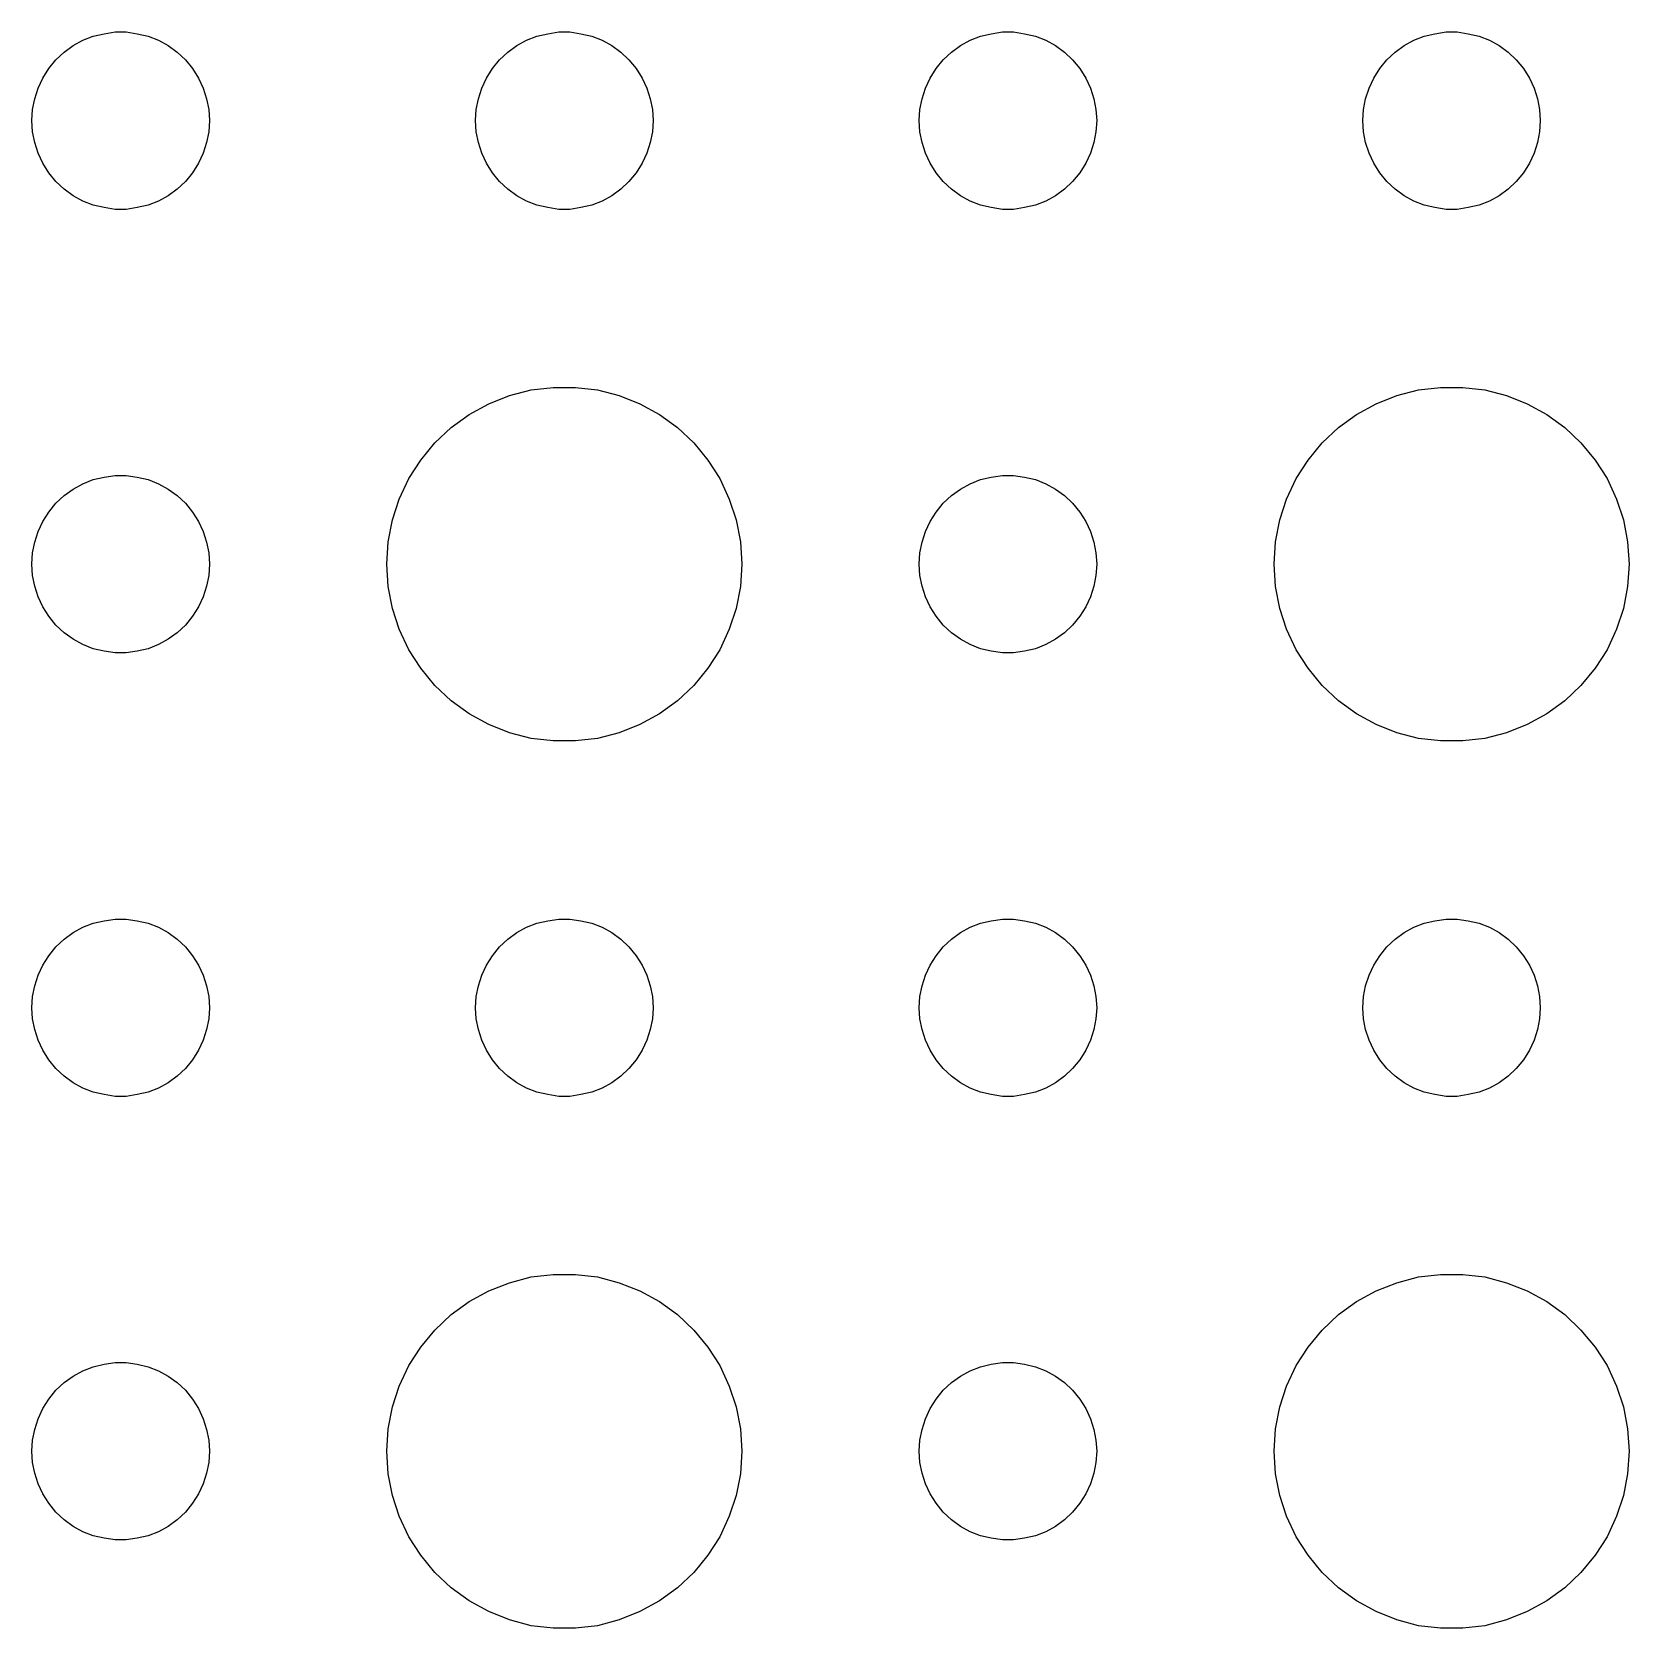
# Model space of a CAD drawing. Header units: metres. Extents: x -134 to 134, y 518 to 1078.
# Drawn here: x -31.5 to -4.5, y 1023.01 to 1050 of the extents above; entities that cross this region are included whole.
import ezdxf

# ---------------------------------------------------------------- set-up
doc = ezdxf.new("R2010")
doc.units = ezdxf.units.M

msp = doc.modelspace()

# ---------------------------------------------------------------- linework, layer by layer
for p, q in [((-30.9561, 1049.66), (-30.8037, 1049.77)), ((-30.8037, 1049.77), (-30.6387, 1049.86)), ((-30.6387, 1049.86), (-30.4635, 1049.93)), ((-30.4635, 1049.93), (-30.2811, 1049.97)), ((-30.2811, 1049.97), (-30.0942, 1050)), ((-30.0942, 1050), (-29.9058, 1050)), ((-29.9058, 1050), (-29.7189, 1049.97)), ((-29.7189, 1049.97), (-29.5365, 1049.93)), ((-29.5365, 1049.93), (-29.3613, 1049.86)), ((-29.3613, 1049.86), (-29.1963, 1049.77)), ((-29.1963, 1049.77), (-29.0439, 1049.66)), ((-23.4561, 1049.66), (-23.3037, 1049.77)), ((-23.3037, 1049.77), (-23.1387, 1049.86)), ((-23.1387, 1049.86), (-22.9635, 1049.93)), ((-22.9635, 1049.93), (-22.7811, 1049.97)), ((-22.7811, 1049.97), (-22.5942, 1050)), ((-22.5942, 1050), (-22.4058, 1050)), ((-22.4058, 1050), (-22.2189, 1049.97)), ((-22.2189, 1049.97), (-22.0365, 1049.93)), ((-22.0365, 1049.93), (-21.8613, 1049.86)), ((-21.8613, 1049.86), (-21.6963, 1049.77)), ((-21.6963, 1049.77), (-21.5439, 1049.66)), ((-15.9561, 1049.66), (-15.8037, 1049.77)), ((-15.8037, 1049.77), (-15.6387, 1049.86)), ((-15.6387, 1049.86), (-15.4635, 1049.93)), ((-15.4635, 1049.93), (-15.2811, 1049.97)), ((-15.2811, 1049.97), (-15.0942, 1050)), ((-15.0942, 1050), (-14.9058, 1050)), ((-14.9058, 1050), (-14.7189, 1049.97)), ((-14.7189, 1049.97), (-14.5365, 1049.93)), ((-14.5365, 1049.93), (-14.3613, 1049.86)), ((-14.3613, 1049.86), (-14.1963, 1049.77)), ((-14.1963, 1049.77), (-14.0439, 1049.66)), ((-8.45613, 1049.66), (-8.30373, 1049.77)), ((-8.30373, 1049.77), (-8.13866, 1049.86)), ((-8.13866, 1049.86), (-7.96352, 1049.93)), ((-7.96352, 1049.93), (-7.78107, 1049.97)), ((-7.78107, 1049.97), (-7.59418, 1050)), ((-7.59418, 1050), (-7.40581, 1050)), ((-7.40581, 1050), (-7.21892, 1049.97)), ((-7.21892, 1049.97), (-7.03647, 1049.93)), ((-7.03647, 1049.93), (-6.86133, 1049.86)), ((-6.86133, 1049.86), (-6.69626, 1049.77)), ((-6.69626, 1049.77), (-6.54385, 1049.66)), ((-31.2135, 1049.38), (-31.0934, 1049.53)), ((-31.0934, 1049.53), (-30.9561, 1049.66)), ((-29.0439, 1049.66), (-28.9065, 1049.53)), ((-28.9065, 1049.53), (-28.7865, 1049.38)), ((-23.7135, 1049.38), (-23.5934, 1049.53)), ((-23.5934, 1049.53), (-23.4561, 1049.66)), ((-21.5439, 1049.66), (-21.4065, 1049.53)), ((-21.4065, 1049.53), (-21.2865, 1049.38)), ((-16.2135, 1049.38), (-16.0934, 1049.53)), ((-16.0934, 1049.53), (-15.9561, 1049.66)), ((-14.0439, 1049.66), (-13.9065, 1049.53)), ((-13.9065, 1049.53), (-13.7865, 1049.38)), ((-8.71352, 1049.38), (-8.59344, 1049.53)), ((-8.59344, 1049.53), (-8.45613, 1049.66)), ((-6.54385, 1049.66), (-6.40654, 1049.53)), ((-6.40654, 1049.53), (-6.28647, 1049.38)), ((-31.3947, 1049.05), (-31.3145, 1049.22)), ((-31.3145, 1049.22), (-31.2135, 1049.38)), ((-28.7865, 1049.38), (-28.6855, 1049.22)), ((-28.6855, 1049.22), (-28.6053, 1049.05)), ((-23.8947, 1049.05), (-23.8145, 1049.22)), ((-23.8145, 1049.22), (-23.7135, 1049.38)), ((-21.2865, 1049.38), (-21.1855, 1049.22)), ((-21.1855, 1049.22), (-21.1053, 1049.05)), ((-16.3947, 1049.05), (-16.3145, 1049.22)), ((-16.3145, 1049.22), (-16.2135, 1049.38)), ((-13.7865, 1049.38), (-13.6855, 1049.22)), ((-13.6855, 1049.22), (-13.6053, 1049.05)), ((-8.89465, 1049.05), (-8.81445, 1049.22)), ((-8.81445, 1049.22), (-8.71352, 1049.38)), ((-6.28647, 1049.38), (-6.18553, 1049.22)), ((-6.18553, 1049.22), (-6.10533, 1049.05)), ((-31.4529, 1048.87), (-31.3947, 1049.05)), ((-28.6053, 1049.05), (-28.5471, 1048.87)), ((-23.9529, 1048.87), (-23.8947, 1049.05)), ((-21.1053, 1049.05), (-21.0471, 1048.87)), ((-16.4529, 1048.87), (-16.3947, 1049.05)), ((-13.6053, 1049.05), (-13.5471, 1048.87)), ((-8.95287, 1048.87), (-8.89465, 1049.05)), ((-6.10533, 1049.05), (-6.04712, 1048.87)), ((-31.5, 1048.5), (-31.4882, 1048.69)), ((-31.4882, 1048.69), (-31.4529, 1048.87)), ((-28.5471, 1048.87), (-28.5118, 1048.69)), ((-28.5118, 1048.69), (-28.5, 1048.5)), ((-24, 1048.5), (-23.9882, 1048.69)), ((-23.9882, 1048.69), (-23.9529, 1048.87)), ((-21.0471, 1048.87), (-21.0118, 1048.69)), ((-21.0118, 1048.69), (-21, 1048.5)), ((-16.5, 1048.5), (-16.4882, 1048.69)), ((-16.4882, 1048.69), (-16.4529, 1048.87)), ((-13.5471, 1048.87), (-13.5118, 1048.69)), ((-13.5118, 1048.69), (-13.5, 1048.5)), ((-9, 1048.5), (-8.98816, 1048.69)), ((-8.98816, 1048.69), (-8.95287, 1048.87)), ((-6.04712, 1048.87), (-6.01183, 1048.69)), ((-6.01183, 1048.69), (-6, 1048.5)), ((-31.4882, 1048.31), (-31.5, 1048.5)), ((-28.5, 1048.5), (-28.5118, 1048.31)), ((-23.9882, 1048.31), (-24, 1048.5)), ((-21, 1048.5), (-21.0118, 1048.31)), ((-16.4882, 1048.31), (-16.5, 1048.5)), ((-13.5, 1048.5), (-13.5118, 1048.31)), ((-8.98816, 1048.31), (-9, 1048.5)), ((-6, 1048.5), (-6.01183, 1048.31)), ((-31.4529, 1048.13), (-31.4882, 1048.31)), ((-28.5118, 1048.31), (-28.5471, 1048.13)), ((-23.9529, 1048.13), (-23.9882, 1048.31)), ((-21.0118, 1048.31), (-21.0471, 1048.13)), ((-16.4529, 1048.13), (-16.4882, 1048.31)), ((-13.5118, 1048.31), (-13.5471, 1048.13)), ((-8.95287, 1048.13), (-8.98816, 1048.31)), ((-6.01183, 1048.31), (-6.04712, 1048.13)), ((-31.3947, 1047.95), (-31.4529, 1048.13)), ((-31.3145, 1047.78), (-31.3947, 1047.95)), ((-28.6053, 1047.95), (-28.6855, 1047.78)), ((-28.5471, 1048.13), (-28.6053, 1047.95)), ((-23.8947, 1047.95), (-23.9529, 1048.13)), ((-23.8145, 1047.78), (-23.8947, 1047.95)), ((-21.1053, 1047.95), (-21.1855, 1047.78)), ((-21.0471, 1048.13), (-21.1053, 1047.95)), ((-16.3947, 1047.95), (-16.4529, 1048.13)), ((-16.3145, 1047.78), (-16.3947, 1047.95)), ((-13.6053, 1047.95), (-13.6855, 1047.78)), ((-13.5471, 1048.13), (-13.6053, 1047.95)), ((-8.89465, 1047.95), (-8.95287, 1048.13)), ((-8.81445, 1047.78), (-8.89465, 1047.95)), ((-6.10533, 1047.95), (-6.18553, 1047.78)), ((-6.04712, 1048.13), (-6.10533, 1047.95)), ((-31.2135, 1047.62), (-31.3145, 1047.78)), ((-31.0934, 1047.47), (-31.2135, 1047.62)), ((-28.7865, 1047.62), (-28.9065, 1047.47)), ((-28.6855, 1047.78), (-28.7865, 1047.62)), ((-23.7135, 1047.62), (-23.8145, 1047.78)), ((-23.5934, 1047.47), (-23.7135, 1047.62)), ((-21.2865, 1047.62), (-21.4065, 1047.47)), ((-21.1855, 1047.78), (-21.2865, 1047.62)), ((-16.2135, 1047.62), (-16.3145, 1047.78)), ((-16.0934, 1047.47), (-16.2135, 1047.62)), ((-13.7865, 1047.62), (-13.9065, 1047.47)), ((-13.6855, 1047.78), (-13.7865, 1047.62)), ((-8.71352, 1047.62), (-8.81445, 1047.78)), ((-8.59344, 1047.47), (-8.71352, 1047.62)), ((-6.28647, 1047.62), (-6.40654, 1047.47)), ((-6.18553, 1047.78), (-6.28647, 1047.62)), ((-30.9561, 1047.34), (-31.0934, 1047.47)), ((-30.8037, 1047.23), (-30.9561, 1047.34)), ((-29.0439, 1047.34), (-29.1963, 1047.23)), ((-28.9065, 1047.47), (-29.0439, 1047.34)), ((-23.4561, 1047.34), (-23.5934, 1047.47)), ((-23.3037, 1047.23), (-23.4561, 1047.34)), ((-21.5439, 1047.34), (-21.6963, 1047.23)), ((-21.4065, 1047.47), (-21.5439, 1047.34)), ((-15.9561, 1047.34), (-16.0934, 1047.47)), ((-15.8037, 1047.23), (-15.9561, 1047.34)), ((-14.0439, 1047.34), (-14.1963, 1047.23)), ((-13.9065, 1047.47), (-14.0439, 1047.34)), ((-8.45613, 1047.34), (-8.59344, 1047.47)), ((-8.30373, 1047.23), (-8.45613, 1047.34)), ((-6.54385, 1047.34), (-6.69626, 1047.23)), ((-6.40654, 1047.47), (-6.54385, 1047.34)), ((-30.6387, 1047.14), (-30.8037, 1047.23)), ((-30.4635, 1047.07), (-30.6387, 1047.14)), ((-30.2811, 1047.03), (-30.4635, 1047.07)), ((-29.5365, 1047.07), (-29.7189, 1047.03)), ((-29.3613, 1047.14), (-29.5365, 1047.07)), ((-29.1963, 1047.23), (-29.3613, 1047.14)), ((-23.1387, 1047.14), (-23.3037, 1047.23)), ((-22.9635, 1047.07), (-23.1387, 1047.14)), ((-22.7811, 1047.03), (-22.9635, 1047.07)), ((-22.0365, 1047.07), (-22.2189, 1047.03)), ((-21.8613, 1047.14), (-22.0365, 1047.07)), ((-21.6963, 1047.23), (-21.8613, 1047.14)), ((-15.6387, 1047.14), (-15.8037, 1047.23)), ((-15.4635, 1047.07), (-15.6387, 1047.14)), ((-15.2811, 1047.03), (-15.4635, 1047.07)), ((-14.5365, 1047.07), (-14.7189, 1047.03)), ((-14.3613, 1047.14), (-14.5365, 1047.07)), ((-14.1963, 1047.23), (-14.3613, 1047.14)), ((-8.13866, 1047.14), (-8.30373, 1047.23)), ((-7.96352, 1047.07), (-8.13866, 1047.14)), ((-7.78107, 1047.03), (-7.96352, 1047.07)), ((-7.03647, 1047.07), (-7.21892, 1047.03)), ((-6.86133, 1047.14), (-7.03647, 1047.07)), ((-6.69626, 1047.23), (-6.86133, 1047.14)), ((-30.0942, 1047), (-30.2811, 1047.03)), ((-29.9058, 1047), (-30.0942, 1047)), ((-29.7189, 1047.03), (-29.9058, 1047)), ((-22.5942, 1047), (-22.7811, 1047.03)), ((-22.4058, 1047), (-22.5942, 1047)), ((-22.2189, 1047.03), (-22.4058, 1047)), ((-15.0942, 1047), (-15.2811, 1047.03)), ((-14.9058, 1047), (-15.0942, 1047)), ((-14.7189, 1047.03), (-14.9058, 1047)), ((-7.59418, 1047), (-7.78107, 1047.03)), ((-7.40581, 1047), (-7.59418, 1047)), ((-7.21892, 1047.03), (-7.40581, 1047)), ((-23.7773, 1043.71), (-23.427, 1043.85)), ((-23.427, 1043.85), (-23.0621, 1043.95)), ((-23.0621, 1043.95), (-22.6884, 1043.99)), ((-22.6884, 1043.99), (-22.3116, 1043.99)), ((-22.3116, 1043.99), (-21.9379, 1043.95)), ((-21.9379, 1043.95), (-21.5729, 1043.85)), ((-21.5729, 1043.85), (-21.2227, 1043.71)), ((-8.77733, 1043.71), (-8.42705, 1043.85)), ((-8.42705, 1043.85), (-8.06213, 1043.95)), ((-8.06213, 1043.95), (-7.68837, 1043.99)), ((-7.68837, 1043.99), (-7.31161, 1043.99)), ((-7.31161, 1043.99), (-6.93785, 1043.95)), ((-6.93785, 1043.95), (-6.57294, 1043.85)), ((-6.57294, 1043.85), (-6.22266, 1043.71)), ((-24.1075, 1043.53), (-23.7773, 1043.71)), ((-21.2227, 1043.71), (-20.8925, 1043.53)), ((-9.10747, 1043.53), (-8.77733, 1043.71)), ((-6.22266, 1043.71), (-5.89252, 1043.53)), ((-24.6869, 1043.05), (-24.4123, 1043.31)), ((-24.4123, 1043.31), (-24.1075, 1043.53)), ((-20.8925, 1043.53), (-20.5877, 1043.31)), ((-20.5877, 1043.31), (-20.3131, 1043.05)), ((-9.6869, 1043.05), (-9.41226, 1043.31)), ((-9.41226, 1043.31), (-9.10747, 1043.53)), ((-5.89252, 1043.53), (-5.58772, 1043.31)), ((-5.58772, 1043.31), (-5.31308, 1043.05)), ((-24.927, 1042.76), (-24.6869, 1043.05)), ((-20.3131, 1043.05), (-20.0729, 1042.76)), ((-9.92705, 1042.76), (-9.6869, 1043.05)), ((-5.31308, 1043.05), (-5.07294, 1042.76)), ((-25.1289, 1042.45), (-24.927, 1042.76)), ((-20.0729, 1042.76), (-19.8711, 1042.45)), ((-10.1289, 1042.45), (-9.92705, 1042.76)), ((-5.07294, 1042.76), (-4.87108, 1042.45)), ((-30.4635, 1042.43), (-30.2811, 1042.47)), ((-30.2811, 1042.47), (-30.0942, 1042.5)), ((-30.0942, 1042.5), (-29.9058, 1042.5)), ((-29.9058, 1042.5), (-29.7189, 1042.47)), ((-29.7189, 1042.47), (-29.5365, 1042.43)), ((-15.4635, 1042.43), (-15.2811, 1042.47)), ((-15.2811, 1042.47), (-15.0942, 1042.5)), ((-15.0942, 1042.5), (-14.9058, 1042.5)), ((-14.9058, 1042.5), (-14.7189, 1042.47)), ((-14.7189, 1042.47), (-14.5365, 1042.43)), ((-30.9561, 1042.16), (-30.8037, 1042.27)), ((-30.8037, 1042.27), (-30.6387, 1042.36)), ((-30.6387, 1042.36), (-30.4635, 1042.43)), ((-29.5365, 1042.43), (-29.3613, 1042.36)), ((-29.3613, 1042.36), (-29.1963, 1042.27)), ((-29.1963, 1042.27), (-29.0439, 1042.16)), ((-25.2893, 1042.1), (-25.1289, 1042.45)), ((-19.8711, 1042.45), (-19.7107, 1042.1)), ((-15.9561, 1042.16), (-15.8037, 1042.27)), ((-15.8037, 1042.27), (-15.6387, 1042.36)), ((-15.6387, 1042.36), (-15.4635, 1042.43)), ((-14.5365, 1042.43), (-14.3613, 1042.36)), ((-14.3613, 1042.36), (-14.1963, 1042.27)), ((-14.1963, 1042.27), (-14.0439, 1042.16)), ((-10.2893, 1042.1), (-10.1289, 1042.45)), ((-4.87108, 1042.45), (-4.71066, 1042.1)), ((-31.2135, 1041.88), (-31.0934, 1042.03)), ((-31.0934, 1042.03), (-30.9561, 1042.16)), ((-29.0439, 1042.16), (-28.9065, 1042.03)), ((-28.9065, 1042.03), (-28.7865, 1041.88)), ((-25.4057, 1041.75), (-25.2893, 1042.1)), ((-19.7107, 1042.1), (-19.5942, 1041.75)), ((-16.2135, 1041.88), (-16.0934, 1042.03)), ((-16.0934, 1042.03), (-15.9561, 1042.16)), ((-14.0439, 1042.16), (-13.9065, 1042.03)), ((-13.9065, 1042.03), (-13.7865, 1041.88)), ((-10.4057, 1041.75), (-10.2893, 1042.1)), ((-4.71066, 1042.1), (-4.59424, 1041.75)), ((-31.3947, 1041.55), (-31.3145, 1041.72)), ((-31.3145, 1041.72), (-31.2135, 1041.88)), ((-28.7865, 1041.88), (-28.6855, 1041.72)), ((-28.6855, 1041.72), (-28.6053, 1041.55)), ((-25.4763, 1041.38), (-25.4057, 1041.75)), ((-19.5942, 1041.75), (-19.5237, 1041.38)), ((-16.3947, 1041.55), (-16.3145, 1041.72)), ((-16.3145, 1041.72), (-16.2135, 1041.88)), ((-13.7865, 1041.88), (-13.6855, 1041.72)), ((-13.6855, 1041.72), (-13.6053, 1041.55)), ((-10.4763, 1041.38), (-10.4057, 1041.75)), ((-4.59424, 1041.75), (-4.52365, 1041.38)), ((-31.4529, 1041.37), (-31.3947, 1041.55)), ((-28.6053, 1041.55), (-28.5471, 1041.37)), ((-16.4529, 1041.37), (-16.3947, 1041.55)), ((-13.6053, 1041.55), (-13.5471, 1041.37)), ((-31.5, 1041), (-31.4882, 1041.19)), ((-31.4882, 1041.19), (-31.4529, 1041.37)), ((-28.5471, 1041.37), (-28.5118, 1041.19)), ((-28.5118, 1041.19), (-28.5, 1041)), ((-25.5, 1041), (-25.4763, 1041.38)), ((-19.5237, 1041.38), (-19.5, 1041)), ((-16.5, 1041), (-16.4882, 1041.19)), ((-16.4882, 1041.19), (-16.4529, 1041.37)), ((-13.5471, 1041.37), (-13.5118, 1041.19)), ((-13.5118, 1041.19), (-13.5, 1041)), ((-10.5, 1041), (-10.4763, 1041.38)), ((-4.52365, 1041.38), (-4.5, 1041)), ((-31.4882, 1040.81), (-31.5, 1041)), ((-28.5, 1041), (-28.5118, 1040.81)), ((-25.4763, 1040.62), (-25.5, 1041)), ((-19.5, 1041), (-19.5237, 1040.62)), ((-16.4882, 1040.81), (-16.5, 1041)), ((-13.5, 1041), (-13.5118, 1040.81)), ((-10.4763, 1040.62), (-10.5, 1041)), ((-4.5, 1041), (-4.52365, 1040.62)), ((-31.4529, 1040.63), (-31.4882, 1040.81)), ((-31.3947, 1040.45), (-31.4529, 1040.63)), ((-28.5471, 1040.63), (-28.6053, 1040.45)), ((-28.5118, 1040.81), (-28.5471, 1040.63)), ((-25.4057, 1040.25), (-25.4763, 1040.62)), ((-19.5237, 1040.62), (-19.5942, 1040.25)), ((-16.4529, 1040.63), (-16.4882, 1040.81)), ((-16.3947, 1040.45), (-16.4529, 1040.63)), ((-13.5471, 1040.63), (-13.6053, 1040.45)), ((-13.5118, 1040.81), (-13.5471, 1040.63)), ((-10.4057, 1040.25), (-10.4763, 1040.62)), ((-4.52365, 1040.62), (-4.59424, 1040.25)), ((-31.3145, 1040.28), (-31.3947, 1040.45)), ((-28.6053, 1040.45), (-28.6855, 1040.28)), ((-16.3145, 1040.28), (-16.3947, 1040.45)), ((-13.6053, 1040.45), (-13.6855, 1040.28)), ((-31.2135, 1040.12), (-31.3145, 1040.28)), ((-31.0934, 1039.97), (-31.2135, 1040.12)), ((-28.7865, 1040.12), (-28.9065, 1039.97)), ((-28.6855, 1040.28), (-28.7865, 1040.12)), ((-25.2893, 1039.9), (-25.4057, 1040.25)), ((-19.5942, 1040.25), (-19.7107, 1039.9)), ((-16.2135, 1040.12), (-16.3145, 1040.28)), ((-16.0934, 1039.97), (-16.2135, 1040.12)), ((-13.7865, 1040.12), (-13.9065, 1039.97)), ((-13.6855, 1040.28), (-13.7865, 1040.12)), ((-10.2893, 1039.9), (-10.4057, 1040.25)), ((-4.59424, 1040.25), (-4.71066, 1039.9)), ((-30.9561, 1039.84), (-31.0934, 1039.97)), ((-30.8037, 1039.73), (-30.9561, 1039.84)), ((-29.0439, 1039.84), (-29.1963, 1039.73)), ((-28.9065, 1039.97), (-29.0439, 1039.84)), ((-25.1289, 1039.55), (-25.2893, 1039.9)), ((-19.7107, 1039.9), (-19.8711, 1039.55)), ((-15.9561, 1039.84), (-16.0934, 1039.97)), ((-15.8037, 1039.73), (-15.9561, 1039.84)), ((-14.0439, 1039.84), (-14.1963, 1039.73)), ((-13.9065, 1039.97), (-14.0439, 1039.84)), ((-10.1289, 1039.55), (-10.2893, 1039.9)), ((-4.71066, 1039.9), (-4.87108, 1039.55)), ((-30.6387, 1039.64), (-30.8037, 1039.73)), ((-30.4635, 1039.57), (-30.6387, 1039.64)), ((-30.2811, 1039.53), (-30.4635, 1039.57)), ((-30.0942, 1039.5), (-30.2811, 1039.53)), ((-29.7189, 1039.53), (-29.9058, 1039.5)), ((-29.5365, 1039.57), (-29.7189, 1039.53)), ((-29.3613, 1039.64), (-29.5365, 1039.57)), ((-29.1963, 1039.73), (-29.3613, 1039.64)), ((-24.927, 1039.24), (-25.1289, 1039.55)), ((-19.8711, 1039.55), (-20.0729, 1039.24)), ((-15.6387, 1039.64), (-15.8037, 1039.73)), ((-15.4635, 1039.57), (-15.6387, 1039.64)), ((-15.2811, 1039.53), (-15.4635, 1039.57)), ((-15.0942, 1039.5), (-15.2811, 1039.53)), ((-14.7189, 1039.53), (-14.9058, 1039.5)), ((-14.5365, 1039.57), (-14.7189, 1039.53)), ((-14.3613, 1039.64), (-14.5365, 1039.57)), ((-14.1963, 1039.73), (-14.3613, 1039.64)), ((-9.92705, 1039.24), (-10.1289, 1039.55)), ((-4.87108, 1039.55), (-5.07294, 1039.24)), ((-29.9058, 1039.5), (-30.0942, 1039.5)), ((-24.6869, 1038.95), (-24.927, 1039.24)), ((-20.0729, 1039.24), (-20.3131, 1038.95)), ((-14.9058, 1039.5), (-15.0942, 1039.5)), ((-9.6869, 1038.95), (-9.92705, 1039.24)), ((-5.07294, 1039.24), (-5.31308, 1038.95)), ((-24.4123, 1038.69), (-24.6869, 1038.95)), ((-24.1075, 1038.47), (-24.4123, 1038.69)), ((-20.5877, 1038.69), (-20.8925, 1038.47)), ((-20.3131, 1038.95), (-20.5877, 1038.69)), ((-9.41226, 1038.69), (-9.6869, 1038.95)), ((-9.10747, 1038.47), (-9.41226, 1038.69)), ((-5.58772, 1038.69), (-5.89252, 1038.47)), ((-5.31308, 1038.95), (-5.58772, 1038.69)), ((-23.7773, 1038.29), (-24.1075, 1038.47)), ((-20.8925, 1038.47), (-21.2227, 1038.29)), ((-8.77733, 1038.29), (-9.10747, 1038.47)), ((-5.89252, 1038.47), (-6.22266, 1038.29)), ((-23.427, 1038.15), (-23.7773, 1038.29)), ((-23.0621, 1038.05), (-23.427, 1038.15)), ((-21.5729, 1038.15), (-21.9379, 1038.05)), ((-21.2227, 1038.29), (-21.5729, 1038.15)), ((-8.42705, 1038.15), (-8.77733, 1038.29)), ((-8.06213, 1038.05), (-8.42705, 1038.15)), ((-6.57294, 1038.15), (-6.93785, 1038.05)), ((-6.22266, 1038.29), (-6.57294, 1038.15)), ((-22.6884, 1038.01), (-23.0621, 1038.05)), ((-22.3116, 1038.01), (-22.6884, 1038.01)), ((-21.9379, 1038.05), (-22.3116, 1038.01)), ((-7.68837, 1038.01), (-8.06213, 1038.05)), ((-7.31161, 1038.01), (-7.68837, 1038.01)), ((-6.93785, 1038.05), (-7.31161, 1038.01)), ((-30.6387, 1034.86), (-30.4635, 1034.93)), ((-30.4635, 1034.93), (-30.2811, 1034.97)), ((-30.2811, 1034.97), (-30.0942, 1035)), ((-30.0942, 1035), (-29.9058, 1035)), ((-29.9058, 1035), (-29.7189, 1034.97)), ((-29.7189, 1034.97), (-29.5365, 1034.93)), ((-29.5365, 1034.93), (-29.3613, 1034.86)), ((-23.1387, 1034.86), (-22.9635, 1034.93)), ((-22.9635, 1034.93), (-22.7811, 1034.97)), ((-22.7811, 1034.97), (-22.5942, 1035)), ((-22.5942, 1035), (-22.4058, 1035)), ((-22.4058, 1035), (-22.2189, 1034.97)), ((-22.2189, 1034.97), (-22.0365, 1034.93)), ((-22.0365, 1034.93), (-21.8613, 1034.86)), ((-15.6387, 1034.86), (-15.4635, 1034.93)), ((-15.4635, 1034.93), (-15.2811, 1034.97)), ((-15.2811, 1034.97), (-15.0942, 1035)), ((-15.0942, 1035), (-14.9058, 1035)), ((-14.9058, 1035), (-14.7189, 1034.97)), ((-14.7189, 1034.97), (-14.5365, 1034.93)), ((-14.5365, 1034.93), (-14.3613, 1034.86)), ((-8.13866, 1034.86), (-7.96352, 1034.93)), ((-7.96352, 1034.93), (-7.78107, 1034.97)), ((-7.78107, 1034.97), (-7.59418, 1035)), ((-7.59418, 1035), (-7.40581, 1035)), ((-7.40581, 1035), (-7.21892, 1034.97)), ((-7.21892, 1034.97), (-7.03647, 1034.93)), ((-7.03647, 1034.93), (-6.86133, 1034.86)), ((-31.0934, 1034.53), (-30.9561, 1034.66)), ((-30.9561, 1034.66), (-30.8037, 1034.77)), ((-30.8037, 1034.77), (-30.6387, 1034.86)), ((-29.3613, 1034.86), (-29.1963, 1034.77)), ((-29.1963, 1034.77), (-29.0439, 1034.66)), ((-29.0439, 1034.66), (-28.9065, 1034.53)), ((-23.5934, 1034.53), (-23.4561, 1034.66)), ((-23.4561, 1034.66), (-23.3037, 1034.77)), ((-23.3037, 1034.77), (-23.1387, 1034.86)), ((-21.8613, 1034.86), (-21.6963, 1034.77)), ((-21.6963, 1034.77), (-21.5439, 1034.66)), ((-21.5439, 1034.66), (-21.4065, 1034.53)), ((-16.0934, 1034.53), (-15.9561, 1034.66)), ((-15.9561, 1034.66), (-15.8037, 1034.77)), ((-15.8037, 1034.77), (-15.6387, 1034.86)), ((-14.3613, 1034.86), (-14.1963, 1034.77)), ((-14.1963, 1034.77), (-14.0439, 1034.66)), ((-14.0439, 1034.66), (-13.9065, 1034.53)), ((-8.59344, 1034.53), (-8.45613, 1034.66)), ((-8.45613, 1034.66), (-8.30373, 1034.77)), ((-8.30373, 1034.77), (-8.13866, 1034.86)), ((-6.86133, 1034.86), (-6.69626, 1034.77)), ((-6.69626, 1034.77), (-6.54385, 1034.66)), ((-6.54385, 1034.66), (-6.40654, 1034.53)), ((-31.3145, 1034.22), (-31.2135, 1034.38)), ((-31.2135, 1034.38), (-31.0934, 1034.53)), ((-28.9065, 1034.53), (-28.7865, 1034.38)), ((-28.7865, 1034.38), (-28.6855, 1034.22)), ((-23.8145, 1034.22), (-23.7135, 1034.38)), ((-23.7135, 1034.38), (-23.5934, 1034.53)), ((-21.4065, 1034.53), (-21.2865, 1034.38)), ((-21.2865, 1034.38), (-21.1855, 1034.22)), ((-16.3145, 1034.22), (-16.2135, 1034.38)), ((-16.2135, 1034.38), (-16.0934, 1034.53)), ((-13.9065, 1034.53), (-13.7865, 1034.38)), ((-13.7865, 1034.38), (-13.6855, 1034.22)), ((-8.81445, 1034.22), (-8.71352, 1034.38)), ((-8.71352, 1034.38), (-8.59344, 1034.53)), ((-6.40654, 1034.53), (-6.28647, 1034.38)), ((-6.28647, 1034.38), (-6.18553, 1034.22)), ((-31.3947, 1034.05), (-31.3145, 1034.22)), ((-28.6855, 1034.22), (-28.6053, 1034.05)), ((-23.8947, 1034.05), (-23.8145, 1034.22)), ((-21.1855, 1034.22), (-21.1053, 1034.05)), ((-16.3947, 1034.05), (-16.3145, 1034.22)), ((-13.6855, 1034.22), (-13.6053, 1034.05)), ((-8.89465, 1034.05), (-8.81445, 1034.22)), ((-6.18553, 1034.22), (-6.10533, 1034.05)), ((-31.4882, 1033.69), (-31.4529, 1033.87)), ((-31.4529, 1033.87), (-31.3947, 1034.05)), ((-28.6053, 1034.05), (-28.5471, 1033.87)), ((-28.5471, 1033.87), (-28.5118, 1033.69)), ((-23.9882, 1033.69), (-23.9529, 1033.87)), ((-23.9529, 1033.87), (-23.8947, 1034.05)), ((-21.1053, 1034.05), (-21.0471, 1033.87)), ((-21.0471, 1033.87), (-21.0118, 1033.69)), ((-16.4882, 1033.69), (-16.4529, 1033.87)), ((-16.4529, 1033.87), (-16.3947, 1034.05)), ((-13.6053, 1034.05), (-13.5471, 1033.87)), ((-13.5471, 1033.87), (-13.5118, 1033.69)), ((-8.98816, 1033.69), (-8.95287, 1033.87)), ((-8.95287, 1033.87), (-8.89465, 1034.05)), ((-6.10533, 1034.05), (-6.04712, 1033.87)), ((-6.04712, 1033.87), (-6.01183, 1033.69)), ((-31.5, 1033.5), (-31.4882, 1033.69)), ((-28.5118, 1033.69), (-28.5, 1033.5)), ((-24, 1033.5), (-23.9882, 1033.69)), ((-21.0118, 1033.69), (-21, 1033.5)), ((-16.5, 1033.5), (-16.4882, 1033.69)), ((-13.5118, 1033.69), (-13.5, 1033.5)), ((-9, 1033.5), (-8.98816, 1033.69)), ((-6.01183, 1033.69), (-6, 1033.5)), ((-31.4882, 1033.31), (-31.5, 1033.5)), ((-31.4529, 1033.13), (-31.4882, 1033.31)), ((-28.5118, 1033.31), (-28.5471, 1033.13)), ((-28.5, 1033.5), (-28.5118, 1033.31)), ((-23.9882, 1033.31), (-24, 1033.5)), ((-23.9529, 1033.13), (-23.9882, 1033.31)), ((-21.0118, 1033.31), (-21.0471, 1033.13)), ((-21, 1033.5), (-21.0118, 1033.31)), ((-16.4882, 1033.31), (-16.5, 1033.5)), ((-16.4529, 1033.13), (-16.4882, 1033.31)), ((-13.5118, 1033.31), (-13.5471, 1033.13)), ((-13.5, 1033.5), (-13.5118, 1033.31)), ((-8.98816, 1033.31), (-9, 1033.5)), ((-8.95287, 1033.13), (-8.98816, 1033.31)), ((-6.01183, 1033.31), (-6.04712, 1033.13)), ((-6, 1033.5), (-6.01183, 1033.31)), ((-31.3947, 1032.95), (-31.4529, 1033.13)), ((-28.5471, 1033.13), (-28.6053, 1032.95)), ((-23.8947, 1032.95), (-23.9529, 1033.13)), ((-21.0471, 1033.13), (-21.1053, 1032.95)), ((-16.3947, 1032.95), (-16.4529, 1033.13)), ((-13.5471, 1033.13), (-13.6053, 1032.95)), ((-8.89465, 1032.95), (-8.95287, 1033.13)), ((-6.04712, 1033.13), (-6.10533, 1032.95)), ((-31.3145, 1032.78), (-31.3947, 1032.95)), ((-31.2135, 1032.62), (-31.3145, 1032.78)), ((-28.6855, 1032.78), (-28.7865, 1032.62)), ((-28.6053, 1032.95), (-28.6855, 1032.78)), ((-23.8145, 1032.78), (-23.8947, 1032.95)), ((-23.7135, 1032.62), (-23.8145, 1032.78)), ((-21.1855, 1032.78), (-21.2865, 1032.62)), ((-21.1053, 1032.95), (-21.1855, 1032.78)), ((-16.3145, 1032.78), (-16.3947, 1032.95)), ((-16.2135, 1032.62), (-16.3145, 1032.78)), ((-13.6855, 1032.78), (-13.7865, 1032.62)), ((-13.6053, 1032.95), (-13.6855, 1032.78)), ((-8.81445, 1032.78), (-8.89465, 1032.95)), ((-8.71352, 1032.62), (-8.81445, 1032.78)), ((-6.18553, 1032.78), (-6.28647, 1032.62)), ((-6.10533, 1032.95), (-6.18553, 1032.78)), ((-31.0934, 1032.47), (-31.2135, 1032.62)), ((-28.7865, 1032.62), (-28.9065, 1032.47)), ((-23.5934, 1032.47), (-23.7135, 1032.62)), ((-21.2865, 1032.62), (-21.4065, 1032.47)), ((-16.0934, 1032.47), (-16.2135, 1032.62)), ((-13.7865, 1032.62), (-13.9065, 1032.47)), ((-8.59344, 1032.47), (-8.71352, 1032.62)), ((-6.28647, 1032.62), (-6.40654, 1032.47)), ((-30.9561, 1032.34), (-31.0934, 1032.47)), ((-30.8037, 1032.23), (-30.9561, 1032.34)), ((-30.6387, 1032.14), (-30.8037, 1032.23)), ((-29.1963, 1032.23), (-29.3613, 1032.14)), ((-29.0439, 1032.34), (-29.1963, 1032.23)), ((-28.9065, 1032.47), (-29.0439, 1032.34)), ((-23.4561, 1032.34), (-23.5934, 1032.47)), ((-23.3037, 1032.23), (-23.4561, 1032.34)), ((-23.1387, 1032.14), (-23.3037, 1032.23)), ((-21.6963, 1032.23), (-21.8613, 1032.14)), ((-21.5439, 1032.34), (-21.6963, 1032.23)), ((-21.4065, 1032.47), (-21.5439, 1032.34)), ((-15.9561, 1032.34), (-16.0934, 1032.47)), ((-15.8037, 1032.23), (-15.9561, 1032.34)), ((-15.6387, 1032.14), (-15.8037, 1032.23)), ((-14.1963, 1032.23), (-14.3613, 1032.14)), ((-14.0439, 1032.34), (-14.1963, 1032.23)), ((-13.9065, 1032.47), (-14.0439, 1032.34)), ((-8.45613, 1032.34), (-8.59344, 1032.47)), ((-8.30373, 1032.23), (-8.45613, 1032.34)), ((-8.13866, 1032.14), (-8.30373, 1032.23)), ((-6.69626, 1032.23), (-6.86133, 1032.14)), ((-6.54385, 1032.34), (-6.69626, 1032.23)), ((-6.40654, 1032.47), (-6.54385, 1032.34)), ((-30.4635, 1032.07), (-30.6387, 1032.14)), ((-30.2811, 1032.03), (-30.4635, 1032.07)), ((-30.0942, 1032), (-30.2811, 1032.03)), ((-29.9058, 1032), (-30.0942, 1032)), ((-29.7189, 1032.03), (-29.9058, 1032)), ((-29.5365, 1032.07), (-29.7189, 1032.03)), ((-29.3613, 1032.14), (-29.5365, 1032.07)), ((-22.9635, 1032.07), (-23.1387, 1032.14)), ((-22.7811, 1032.03), (-22.9635, 1032.07)), ((-22.5942, 1032), (-22.7811, 1032.03)), ((-22.4058, 1032), (-22.5942, 1032)), ((-22.2189, 1032.03), (-22.4058, 1032)), ((-22.0365, 1032.07), (-22.2189, 1032.03)), ((-21.8613, 1032.14), (-22.0365, 1032.07)), ((-15.4635, 1032.07), (-15.6387, 1032.14)), ((-15.2811, 1032.03), (-15.4635, 1032.07)), ((-15.0942, 1032), (-15.2811, 1032.03)), ((-14.9058, 1032), (-15.0942, 1032)), ((-14.7189, 1032.03), (-14.9058, 1032)), ((-14.5365, 1032.07), (-14.7189, 1032.03)), ((-14.3613, 1032.14), (-14.5365, 1032.07)), ((-7.96352, 1032.07), (-8.13866, 1032.14)), ((-7.78107, 1032.03), (-7.96352, 1032.07)), ((-7.59418, 1032), (-7.78107, 1032.03)), ((-7.40581, 1032), (-7.59418, 1032)), ((-7.21892, 1032.03), (-7.40581, 1032)), ((-7.03647, 1032.07), (-7.21892, 1032.03)), ((-6.86133, 1032.14), (-7.03647, 1032.07)), ((-23.0621, 1028.95), (-22.6884, 1028.99)), ((-22.6884, 1028.99), (-22.3116, 1028.99)), ((-22.3116, 1028.99), (-21.9379, 1028.95)), ((-8.06213, 1028.95), (-7.68837, 1028.99)), ((-7.68837, 1028.99), (-7.31161, 1028.99)), ((-7.31161, 1028.99), (-6.93785, 1028.95)), ((-24.1075, 1028.53), (-23.7773, 1028.71)), ((-23.7773, 1028.71), (-23.427, 1028.85)), ((-23.427, 1028.85), (-23.0621, 1028.95)), ((-21.9379, 1028.95), (-21.5729, 1028.85)), ((-21.5729, 1028.85), (-21.2227, 1028.71)), ((-21.2227, 1028.71), (-20.8925, 1028.53)), ((-9.10747, 1028.53), (-8.77733, 1028.71)), ((-8.77733, 1028.71), (-8.42705, 1028.85)), ((-8.42705, 1028.85), (-8.06213, 1028.95)), ((-6.93785, 1028.95), (-6.57294, 1028.85)), ((-6.57294, 1028.85), (-6.22266, 1028.71)), ((-6.22266, 1028.71), (-5.89252, 1028.53)), ((-24.4123, 1028.31), (-24.1075, 1028.53)), ((-20.8925, 1028.53), (-20.5877, 1028.31)), ((-9.41226, 1028.31), (-9.10747, 1028.53)), ((-5.89252, 1028.53), (-5.58772, 1028.31)), ((-24.6869, 1028.05), (-24.4123, 1028.31)), ((-20.5877, 1028.31), (-20.3131, 1028.05)), ((-9.6869, 1028.05), (-9.41226, 1028.31)), ((-5.58772, 1028.31), (-5.31308, 1028.05)), ((-24.927, 1027.76), (-24.6869, 1028.05)), ((-20.3131, 1028.05), (-20.0729, 1027.76)), ((-9.92705, 1027.76), (-9.6869, 1028.05)), ((-5.31308, 1028.05), (-5.07294, 1027.76)), ((-25.1289, 1027.45), (-24.927, 1027.76)), ((-20.0729, 1027.76), (-19.8711, 1027.45)), ((-10.1289, 1027.45), (-9.92705, 1027.76)), ((-5.07294, 1027.76), (-4.87108, 1027.45)), ((-30.8037, 1027.27), (-30.6387, 1027.36)), ((-30.6387, 1027.36), (-30.4635, 1027.43)), ((-30.4635, 1027.43), (-30.2811, 1027.47)), ((-30.2811, 1027.47), (-30.0942, 1027.5)), ((-30.0942, 1027.5), (-29.9058, 1027.5)), ((-29.9058, 1027.5), (-29.7189, 1027.47)), ((-29.7189, 1027.47), (-29.5365, 1027.43)), ((-29.5365, 1027.43), (-29.3613, 1027.36)), ((-29.3613, 1027.36), (-29.1963, 1027.27)), ((-25.2893, 1027.1), (-25.1289, 1027.45)), ((-19.8711, 1027.45), (-19.7107, 1027.1)), ((-15.8037, 1027.27), (-15.6387, 1027.36)), ((-15.6387, 1027.36), (-15.4635, 1027.43)), ((-15.4635, 1027.43), (-15.2811, 1027.47)), ((-15.2811, 1027.47), (-15.0942, 1027.5)), ((-15.0942, 1027.5), (-14.9058, 1027.5)), ((-14.9058, 1027.5), (-14.7189, 1027.47)), ((-14.7189, 1027.47), (-14.5365, 1027.43)), ((-14.5365, 1027.43), (-14.3613, 1027.36)), ((-14.3613, 1027.36), (-14.1963, 1027.27)), ((-10.2893, 1027.1), (-10.1289, 1027.45)), ((-4.87108, 1027.45), (-4.71066, 1027.1)), ((-31.0934, 1027.03), (-30.9561, 1027.16)), ((-30.9561, 1027.16), (-30.8037, 1027.27)), ((-29.1963, 1027.27), (-29.0439, 1027.16)), ((-29.0439, 1027.16), (-28.9065, 1027.03)), ((-25.4057, 1026.75), (-25.2893, 1027.1)), ((-19.7107, 1027.1), (-19.5942, 1026.75)), ((-16.0934, 1027.03), (-15.9561, 1027.16)), ((-15.9561, 1027.16), (-15.8037, 1027.27)), ((-14.1963, 1027.27), (-14.0439, 1027.16)), ((-14.0439, 1027.16), (-13.9065, 1027.03)), ((-10.4057, 1026.75), (-10.2893, 1027.1)), ((-4.71066, 1027.1), (-4.59424, 1026.75)), ((-31.3145, 1026.72), (-31.2135, 1026.88)), ((-31.2135, 1026.88), (-31.0934, 1027.03)), ((-28.9065, 1027.03), (-28.7865, 1026.88)), ((-28.7865, 1026.88), (-28.6855, 1026.72)), ((-16.3145, 1026.72), (-16.2135, 1026.88)), ((-16.2135, 1026.88), (-16.0934, 1027.03)), ((-13.9065, 1027.03), (-13.7865, 1026.88)), ((-13.7865, 1026.88), (-13.6855, 1026.72)), ((-31.4529, 1026.37), (-31.3947, 1026.55)), ((-31.3947, 1026.55), (-31.3145, 1026.72)), ((-28.6855, 1026.72), (-28.6053, 1026.55)), ((-28.6053, 1026.55), (-28.5471, 1026.37)), ((-25.4763, 1026.38), (-25.4057, 1026.75)), ((-19.5942, 1026.75), (-19.5237, 1026.38)), ((-16.4529, 1026.37), (-16.3947, 1026.55)), ((-16.3947, 1026.55), (-16.3145, 1026.72)), ((-13.6855, 1026.72), (-13.6053, 1026.55)), ((-13.6053, 1026.55), (-13.5471, 1026.37)), ((-10.4763, 1026.38), (-10.4057, 1026.75)), ((-4.59424, 1026.75), (-4.52365, 1026.38)), ((-31.4882, 1026.19), (-31.4529, 1026.37)), ((-28.5471, 1026.37), (-28.5118, 1026.19)), ((-25.5, 1026), (-25.4763, 1026.38)), ((-19.5237, 1026.38), (-19.5, 1026)), ((-16.4882, 1026.19), (-16.4529, 1026.37)), ((-13.5471, 1026.37), (-13.5118, 1026.19)), ((-10.5, 1026), (-10.4763, 1026.38)), ((-4.52365, 1026.38), (-4.5, 1026)), ((-31.5, 1026), (-31.4882, 1026.19)), ((-28.5118, 1026.19), (-28.5, 1026)), ((-16.5, 1026), (-16.4882, 1026.19)), ((-13.5118, 1026.19), (-13.5, 1026)), ((-31.4882, 1025.81), (-31.5, 1026)), ((-31.4529, 1025.63), (-31.4882, 1025.81)), ((-28.5118, 1025.81), (-28.5471, 1025.63)), ((-28.5, 1026), (-28.5118, 1025.81)), ((-25.4763, 1025.62), (-25.5, 1026)), ((-19.5, 1026), (-19.5237, 1025.62)), ((-16.4882, 1025.81), (-16.5, 1026)), ((-16.4529, 1025.63), (-16.4882, 1025.81)), ((-13.5118, 1025.81), (-13.5471, 1025.63)), ((-13.5, 1026), (-13.5118, 1025.81)), ((-10.4763, 1025.62), (-10.5, 1026)), ((-4.5, 1026), (-4.52365, 1025.62)), ((-31.3947, 1025.45), (-31.4529, 1025.63)), ((-28.5471, 1025.63), (-28.6053, 1025.45)), ((-25.4057, 1025.25), (-25.4763, 1025.62)), ((-19.5237, 1025.62), (-19.5942, 1025.25)), ((-16.3947, 1025.45), (-16.4529, 1025.63)), ((-13.5471, 1025.63), (-13.6053, 1025.45)), ((-10.4057, 1025.25), (-10.4763, 1025.62)), ((-4.52365, 1025.62), (-4.59424, 1025.25)), ((-31.3145, 1025.28), (-31.3947, 1025.45)), ((-31.2135, 1025.12), (-31.3145, 1025.28)), ((-28.6855, 1025.28), (-28.7865, 1025.12)), ((-28.6053, 1025.45), (-28.6855, 1025.28)), ((-25.2893, 1024.9), (-25.4057, 1025.25)), ((-19.5942, 1025.25), (-19.7107, 1024.9)), ((-16.3145, 1025.28), (-16.3947, 1025.45)), ((-16.2135, 1025.12), (-16.3145, 1025.28)), ((-13.6855, 1025.28), (-13.7865, 1025.12)), ((-13.6053, 1025.45), (-13.6855, 1025.28)), ((-10.2893, 1024.9), (-10.4057, 1025.25)), ((-4.59424, 1025.25), (-4.71066, 1024.9)), ((-31.0934, 1024.97), (-31.2135, 1025.12)), ((-30.9561, 1024.84), (-31.0934, 1024.97)), ((-28.9065, 1024.97), (-29.0439, 1024.84)), ((-28.7865, 1025.12), (-28.9065, 1024.97)), ((-16.0934, 1024.97), (-16.2135, 1025.12)), ((-15.9561, 1024.84), (-16.0934, 1024.97)), ((-13.9065, 1024.97), (-14.0439, 1024.84)), ((-13.7865, 1025.12), (-13.9065, 1024.97)), ((-30.8037, 1024.73), (-30.9561, 1024.84)), ((-30.6387, 1024.64), (-30.8037, 1024.73)), ((-29.1963, 1024.73), (-29.3613, 1024.64)), ((-29.0439, 1024.84), (-29.1963, 1024.73)), ((-25.1289, 1024.55), (-25.2893, 1024.9)), ((-19.7107, 1024.9), (-19.8711, 1024.55)), ((-15.8037, 1024.73), (-15.9561, 1024.84)), ((-15.6387, 1024.64), (-15.8037, 1024.73)), ((-14.1963, 1024.73), (-14.3613, 1024.64)), ((-14.0439, 1024.84), (-14.1963, 1024.73)), ((-10.1289, 1024.55), (-10.2893, 1024.9)), ((-4.71066, 1024.9), (-4.87108, 1024.55)), ((-30.4635, 1024.57), (-30.6387, 1024.64)), ((-30.2811, 1024.53), (-30.4635, 1024.57)), ((-30.0942, 1024.5), (-30.2811, 1024.53)), ((-29.9058, 1024.5), (-30.0942, 1024.5)), ((-29.7189, 1024.53), (-29.9058, 1024.5)), ((-29.5365, 1024.57), (-29.7189, 1024.53)), ((-29.3613, 1024.64), (-29.5365, 1024.57)), ((-24.927, 1024.24), (-25.1289, 1024.55)), ((-19.8711, 1024.55), (-20.0729, 1024.24)), ((-15.4635, 1024.57), (-15.6387, 1024.64)), ((-15.2811, 1024.53), (-15.4635, 1024.57)), ((-15.0942, 1024.5), (-15.2811, 1024.53)), ((-14.9058, 1024.5), (-15.0942, 1024.5)), ((-14.7189, 1024.53), (-14.9058, 1024.5)), ((-14.5365, 1024.57), (-14.7189, 1024.53)), ((-14.3613, 1024.64), (-14.5365, 1024.57)), ((-9.92705, 1024.24), (-10.1289, 1024.55)), ((-4.87108, 1024.55), (-5.07294, 1024.24)), ((-24.6869, 1023.95), (-24.927, 1024.24)), ((-20.0729, 1024.24), (-20.3131, 1023.95)), ((-9.6869, 1023.95), (-9.92705, 1024.24)), ((-5.07294, 1024.24), (-5.31308, 1023.95)), ((-24.4123, 1023.69), (-24.6869, 1023.95)), ((-20.3131, 1023.95), (-20.5877, 1023.69)), ((-9.41226, 1023.69), (-9.6869, 1023.95)), ((-5.31308, 1023.95), (-5.58772, 1023.69)), ((-24.1075, 1023.47), (-24.4123, 1023.69)), ((-20.5877, 1023.69), (-20.8925, 1023.47)), ((-9.10747, 1023.47), (-9.41226, 1023.69)), ((-5.58772, 1023.69), (-5.89252, 1023.47)), ((-23.7773, 1023.29), (-24.1075, 1023.47)), ((-20.8925, 1023.47), (-21.2227, 1023.29)), ((-8.77733, 1023.29), (-9.10747, 1023.47)), ((-5.89252, 1023.47), (-6.22266, 1023.29)), ((-23.427, 1023.15), (-23.7773, 1023.29)), ((-23.0621, 1023.05), (-23.427, 1023.15)), ((-22.6884, 1023.01), (-23.0621, 1023.05)), ((-21.9379, 1023.05), (-22.3116, 1023.01)), ((-21.5729, 1023.15), (-21.9379, 1023.05)), ((-21.2227, 1023.29), (-21.5729, 1023.15)), ((-8.42705, 1023.15), (-8.77733, 1023.29)), ((-8.06213, 1023.05), (-8.42705, 1023.15)), ((-7.68837, 1023.01), (-8.06213, 1023.05)), ((-6.93785, 1023.05), (-7.31161, 1023.01)), ((-6.57294, 1023.15), (-6.93785, 1023.05)), ((-6.22266, 1023.29), (-6.57294, 1023.15)), ((-22.3116, 1023.01), (-22.6884, 1023.01)), ((-7.31161, 1023.01), (-7.68837, 1023.01))]:
    msp.add_line(p, q)

doc.saveas('drawing.dxf')
